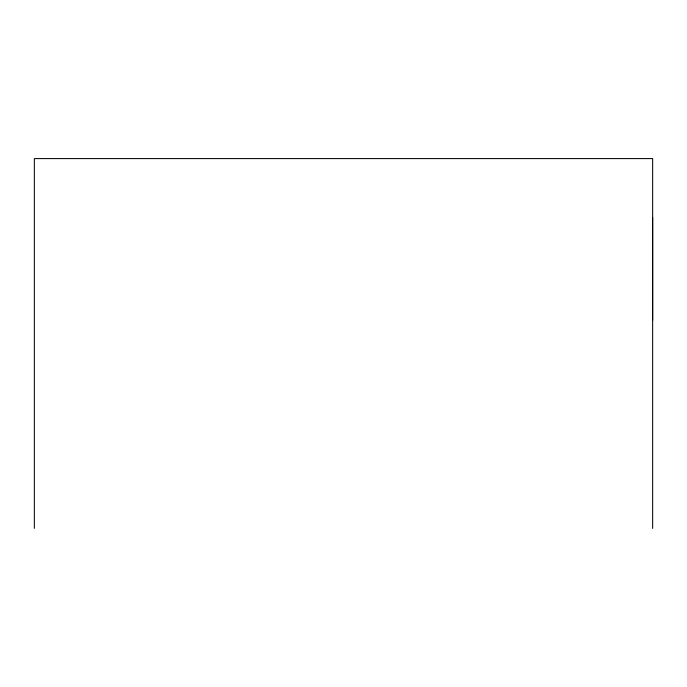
<?xml version="1.0" encoding="UTF-8"?>
<svg xmlns="http://www.w3.org/2000/svg" width="687" height="687" viewBox="0 0 687 687"><rect width="100%" height="100%" fill="white"/><g stroke="black" fill="none" stroke-linecap="round" stroke-linejoin="round"><path stroke-width="1.03" d="M652.65 320.073L652.65 217.461M652.65 528.406L652.65 158.594L34.35 158.594L34.35 528.406"/></g></svg>
